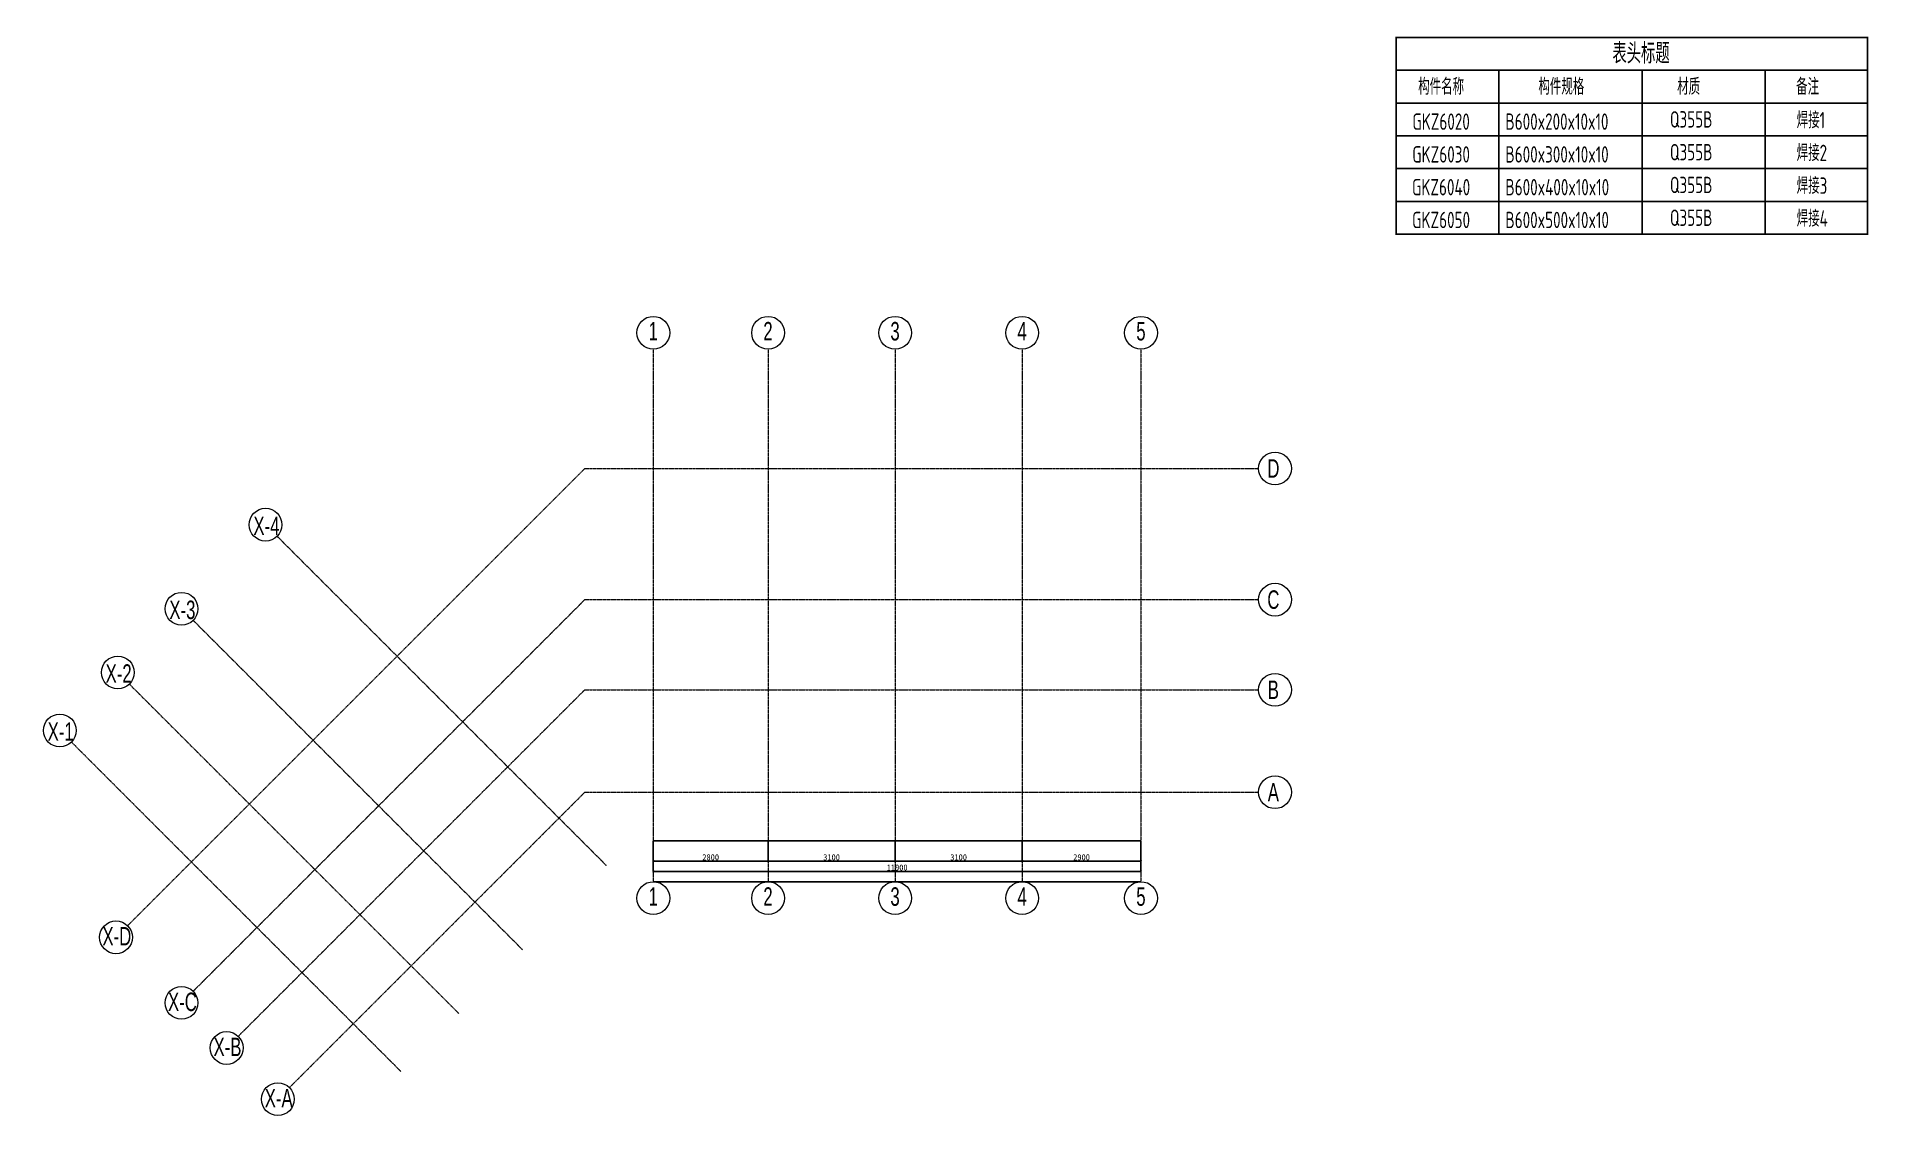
# Model space of a CAD drawing. Header units: millimetres. Extents: x -24338 to 20359, y -14166 to 12330.
import ezdxf
from ezdxf.enums import TextEntityAlignment as Align

# ---------------------------------------------------------------- set-up
doc = ezdxf.new("R2010")
doc.units = ezdxf.units.MM
doc.linetypes.add('轴网线', pattern=[22.24, 12.7, -3.18, 3.18, -3.18])
doc.layers.add('S-GRID', color=1, linetype='Continuous', lineweight=9)
doc.layers.add('S-GRID-IDEN', color=1, linetype='Continuous', lineweight=9)
doc.layers.add('S-标注-文字(主)', color=7, linetype='Continuous')
doc.layers.add('S-标注-线(辅助)', color=3, linetype='Continuous')
doc.styles.add('LZ-注释', font='tssdeng.shx', dxfattribs={"width": 0.7, "bigfont": 'hztxt.shx'})
doc.styles.add('Microsoft Sans Serif', font='micross.ttf', dxfattribs={"width": 0.65, "height": 450})
doc.dimstyles.new('ISO-25', dxfattribs={"dimtxt": 150, "dimasz": 50, "dimexe": 0.18, "dimexo": 0.0625, "dimgap": 20, "dimtad": 1, "dimtih": 1, "dimtoh": 1, "dimdec": 0, "dimzin": 0, "dimdsep": 46, "dimtxsty": 'Standard', "dimblk": 'ARCHTICK', "dimcen": 0.09, "dimadec": 0, "dimazin": 0, "dimtfac": 1, "dimtdec": 0, "dimtofl": 0, "dimtmove": 0, "dimatfit": 3, "dimfxl": 1, "dimtolj": 1, "dimtzin": 0, "dimarcsym": 0})

# ---------------------------------------------------------------- blocks, each defined once
blk = doc.blocks.new('轴网 - 宽度系数 0_65-84824-标高 1')
at = {"layer": 'S-GRID-IDEN'}
blk.add_circle((0, 0), 4, dxfattribs=at)
blk = doc.blocks.new('_ArchTick')
at = {"color": 0, "linetype": 'ByBlock', "const_width": 0.15}
blk.add_lwpolyline([(-0.5, -0.5), (0.5, 0.5)], dxfattribs=at)
blk = doc.blocks.new('*D4')
at = {"color": 0, "lineweight": -2, "transparency": 16777216}
for p, q in [((-9290, -7292), (-9290, -7793)), ((-6490, -7292), (-6490, -7793)), ((-9290, -7792), (-6490, -7792))]:
    blk.add_line(p, q, dxfattribs=at)
at = {"layer": 'Defpoints', "color": 0, "transparency": 16777216}
for p in [(-9290, -7292), (-6490, -7292), (-6490, -7792)]:
    blk.add_point(p, dxfattribs=at)
at = {"color": 0, "lineweight": -2, "transparency": 16777216, "xscale": 50, "yscale": 50, "zscale": 50, "rotation": 180}
blk.add_blockref('_ArchTick', (-9290, -7792), dxfattribs=at)
at = {"color": 0, "lineweight": -2, "transparency": 16777216, "xscale": 50, "yscale": 50, "zscale": 50}
blk.add_blockref('_ArchTick', (-6490, -7792), dxfattribs=at)
at = {"color": 0, "transparency": 16777216, "insert": (-7890, -7697), "char_height": 150, "attachment_point": 5}
blk.add_mtext('\\A1;2800', dxfattribs=at)
blk = doc.blocks.new('*D6')
at = {"color": 0, "lineweight": -2, "transparency": 16777216}
for p, q in [((-6490, -7292), (-6490, -7793)), ((-3390, -7292), (-3390, -7793)), ((-6490, -7793), (-3390, -7793))]:
    blk.add_line(p, q, dxfattribs=at)
at = {"layer": 'Defpoints', "color": 0, "transparency": 16777216}
for p in [(-6490, -7292), (-3390, -7292), (-3390, -7793)]:
    blk.add_point(p, dxfattribs=at)
at = {"color": 0, "lineweight": -2, "transparency": 16777216, "xscale": 50, "yscale": 50, "zscale": 50, "rotation": 180}
blk.add_blockref('_ArchTick', (-6490, -7793), dxfattribs=at)
at = {"color": 0, "lineweight": -2, "transparency": 16777216, "xscale": 50, "yscale": 50, "zscale": 50}
blk.add_blockref('_ArchTick', (-3390, -7793), dxfattribs=at)
at = {"color": 0, "transparency": 16777216, "insert": (-4940, -7698), "char_height": 150, "attachment_point": 5}
blk.add_mtext('\\A1;3100', dxfattribs=at)
blk = doc.blocks.new('*D7')
at = {"color": 0, "lineweight": -2, "transparency": 16777216}
for p, q in [((-3390, -7292), (-3390, -7793)), ((-290, -7292), (-290, -7793)), ((-3390, -7793), (-290, -7793))]:
    blk.add_line(p, q, dxfattribs=at)
at = {"layer": 'Defpoints', "color": 0, "transparency": 16777216}
for p in [(-3390, -7292), (-290, -7292), (-290, -7793)]:
    blk.add_point(p, dxfattribs=at)
at = {"color": 0, "lineweight": -2, "transparency": 16777216, "xscale": 50, "yscale": 50, "zscale": 50, "rotation": 180}
blk.add_blockref('_ArchTick', (-3390, -7793), dxfattribs=at)
at = {"color": 0, "lineweight": -2, "transparency": 16777216, "xscale": 50, "yscale": 50, "zscale": 50}
blk.add_blockref('_ArchTick', (-290, -7793), dxfattribs=at)
at = {"color": 0, "transparency": 16777216, "insert": (-1840, -7698), "char_height": 150, "attachment_point": 5}
blk.add_mtext('\\A1;3100', dxfattribs=at)
blk = doc.blocks.new('*D8')
at = {"color": 0, "lineweight": -2, "transparency": 16777216}
for p, q in [((-290, -7292), (-290, -7793)), ((2610, -7292), (2610, -7793)), ((-290, -7792), (2610, -7792))]:
    blk.add_line(p, q, dxfattribs=at)
at = {"layer": 'Defpoints', "color": 0, "transparency": 16777216}
for p in [(-290, -7292), (2610, -7292), (2610, -7792)]:
    blk.add_point(p, dxfattribs=at)
at = {"color": 0, "lineweight": -2, "transparency": 16777216, "xscale": 50, "yscale": 50, "zscale": 50, "rotation": 180}
blk.add_blockref('_ArchTick', (-290, -7792), dxfattribs=at)
at = {"color": 0, "lineweight": -2, "transparency": 16777216, "xscale": 50, "yscale": 50, "zscale": 50}
blk.add_blockref('_ArchTick', (2610, -7792), dxfattribs=at)
at = {"color": 0, "transparency": 16777216, "insert": (1160, -7697), "char_height": 150, "attachment_point": 5}
blk.add_mtext('\\A1;2900', dxfattribs=at)
blk = doc.blocks.new('*D9')
at = {"color": 0, "lineweight": -2, "transparency": 16777216}
for p, q in [((-9290, -7292), (-9290, -8043)), ((2610, -7292), (2610, -8043)), ((-9290, -8042), (2610, -8042))]:
    blk.add_line(p, q, dxfattribs=at)
at = {"layer": 'Defpoints', "color": 0, "transparency": 16777216}
for p in [(-9290, -7292), (2610, -7292), (2610, -8042)]:
    blk.add_point(p, dxfattribs=at)
at = {"color": 0, "lineweight": -2, "transparency": 16777216, "xscale": 50, "yscale": 50, "zscale": 50, "rotation": 180}
blk.add_blockref('_ArchTick', (-9290, -8042), dxfattribs=at)
at = {"color": 0, "lineweight": -2, "transparency": 16777216, "xscale": 50, "yscale": 50, "zscale": 50}
blk.add_blockref('_ArchTick', (2610, -8042), dxfattribs=at)
at = {"color": 0, "transparency": 16777216, "insert": (-3340, -7947), "char_height": 150, "attachment_point": 5}
blk.add_mtext('\\A1;11900', dxfattribs=at)

msp = doc.modelspace()

# ---------------------------------------------------------------- linework, layer by layer
for p, q in [((-9290, -7292.3), (2610, -7292.3)), ((-9290, -7792.3), (2610, -7792.3)), ((-9290, -8042.3), (2610, -8042.3)), ((-9290, -8292.3), (2610, -8292.3))]:
    msp.add_line(p, q)
at = {"layer": 'S-GRID', "linetype": '轴网线'}
for p, q in [((-9290, 4704), (-9290, -8292.3)), ((-6490, 4704), (-6490, -8292.3)), ((-3390, 4704), (-3390, -8292.3)), ((-290, 4704), (-290, -8292.3)), ((2610, 4704), (2610, -8292.3)), ((-10961.5, 1790.8), (-22119.3, -9367)), ((-10961.5, 1790.8), (5480.1, 1790.8)), ((-10430.7, -7901.9), (-18469.1, 136.5)), ((-10961.5, -1409.2), (-20519.3, -10967)), ((-10961.5, -1409.2), (5480.1, -1409.2)), ((-12481.3, -9952.5), (-20519.7, -1914.2)), ((-14036.9, -11508.2), (-22075.3, -3469.8)), ((-10961.5, -3609.2), (-19419.3, -12067)), ((-10961.5, -3609.2), (5480.1, -3609.2)), ((-15451.1, -12922.4), (-23489.5, -4884)), ((-10961.5, -6109.2), (-18169.3, -13317)), ((-10961.5, -6109.2), (5480.1, -6109.2))]:
    msp.add_line(p, q, dxfattribs=at)
at = {"layer": 'S-标注-线(辅助)'}
for p, q in [((8839, 11510.4), (20339, 11510.4)), ((11339, 11510.4), (11339, 7510.4)), ((14839, 11510.4), (14839, 7510.4)), ((17839, 11510.4), (17839, 7510.4)), ((8839, 10710.4), (20339, 10710.4)), ((8839, 9910.4), (20339, 9910.4)), ((8839, 9110.4), (20339, 9110.4)), ((8839, 8310.4), (20339, 8310.4)), ((8839, 7510.4), (20339, 7510.4))]:
    msp.add_line(p, q, dxfattribs=at)
at = {"layer": 'S-标注-线(辅助)', "const_width": 40}
msp.add_lwpolyline([(20339, 7510.4), (20339, 12310.4), (8839, 12310.4), (8839, 7510.4)], close=True, dxfattribs=at)

# ---------------------------------------------------------------- block references
at = {"layer": 'S-GRID-IDEN'}
for p, xscale, yscale, zscale, rotation in [((-9290, 5104), 99.99999999999993, 99.99999999999993, 99.99999999999993, 180), ((-6490, 5104), 99.99999999999993, 99.99999999999993, 99.99999999999993, 180), ((-3390, 5104), 99.99999999999993, 99.99999999999993, 99.99999999999993, 180), ((-290, 5104), 99.99999999999993, 99.99999999999993, 99.99999999999993, 180), ((2610, 5104), 99.99999999999993, 99.99999999999993, 99.99999999999993, 180), ((5880.1, 1790.8), 99.99999999999993, 99.99999999999993, 99.99999999999993, 269.9999999999994), ((-18751.9, 419.3), 99.99999999999993, 99.99999999999993, 99.99999999999993, 44.99999999999986), ((-20802.5, -1631.3), 99.99999999999993, 99.99999999999993, 99.99999999999993, 44.99999999999986), ((5880.1, -1409.2), 99.99999999999993, 99.99999999999993, 99.99999999999993, 269.9999999999994), ((-22358.2, -3186.9), 99.99999999999993, 99.99999999999993, 99.99999999999993, 44.99999999999986), ((5880.1, -3609.2), 99.99999999999993, 99.99999999999993, 99.99999999999993, 269.9999999999994), ((-23772.4, -4601.2), 99.99999999999993, 99.99999999999993, 99.99999999999993, 44.99999999999986), ((5880.1, -6109.2), 99.99999999999993, 99.99999999999993, 99.99999999999993, 269.9999999999994), ((-9290, -8692.3), 99.99999999999993, 99.99999999999993, 99.99999999999993, 180), ((-6490, -8692.3), 99.99999999999993, 99.99999999999993, 99.99999999999993, 180), ((-3390, -8692.3), 99.99999999999993, 99.99999999999993, 99.99999999999993, 180), ((-290, -8692.3), 99.99999999999993, 99.99999999999993, 99.99999999999993, 180), ((2610, -8692.3), 99.99999999999993, 99.99999999999993, 99.99999999999993, 180), ((-22402.1, -9649.9), 99.99999999999994, 99.99999999999994, 99.99999999999994, 134.9999999999999), ((-20802.1, -11249.9), 99.99999999999994, 99.99999999999994, 99.99999999999994, 134.9999999999999), ((-19702.1, -12349.9), 99.99999999999994, 99.99999999999994, 99.99999999999994, 134.9999999999999), ((-18452.1, -13599.9), 99.99999999999994, 99.99999999999994, 99.99999999999994, 134.9999999999999)]:
    msp.add_blockref('轴网 - 宽度系数 0_65-84824-标高 1', p, dxfattribs=dict(at, xscale=xscale, yscale=yscale, zscale=zscale, rotation=rotation))

# ---------------------------------------------------------------- texts
at = {"layer": 'S-GRID-IDEN', "char_height": 450, "attachment_point": 1, "style": 'Microsoft Sans Serif'}
for s, insert, width in [('\\fMicrosoft Sans Serif|b0|i0|c134|p34|;\\W.65;1', (-9405.3, 5366.3), 276.181), ('\\fMicrosoft Sans Serif|b0|i0|c134|p34|;\\W.65;2', (-6605.3, 5366.3), 276.181), ('\\fMicrosoft Sans Serif|b0|i0|c134|p34|;\\W.65;3', (-3505.3, 5366.3), 276.181), ('\\fMicrosoft Sans Serif|b0|i0|c134|p34|;\\W.65;4', (-405.3, 5366.3), 276.181), ('\\fMicrosoft Sans Serif|b0|i0|c134|p34|;\\W.65;5', (2494.7, 5366.3), 276.181), ('\\fMicrosoft Sans Serif|b0|i0|c134|p34|;\\W.65;D', (5692.8, 2016.9), 359.557), ('X-4', (-19048.7, 618.2), 776.434), ('\\fMicrosoft Sans Serif|b0|i0|c134|p34|;\\W.65;C', (5692.8, -1183.1), 359.557), ('X-3', (-21099.4, -1432.4), 776.434), ('X-2', (-22655, -2988.1), 776.434), ('\\fMicrosoft Sans Serif|b0|i0|c134|p34|;\\W.65;B', (5703.5, -3383.1), 333.502), ('X-1', (-24069.2, -4402.3), 776.434), ('\\fMicrosoft Sans Serif|b0|i0|c134|p34|;\\W.65;A', (5703.5, -5883.1), 333.502), ('\\fMicrosoft Sans Serif|b0|i0|c134|p34|;\\W.65;1', (-9405.3, -8430.1), 276.181), ('\\fMicrosoft Sans Serif|b0|i0|c134|p34|;\\W.65;2', (-6605.3, -8430.1), 276.181), ('\\fMicrosoft Sans Serif|b0|i0|c134|p34|;\\W.65;3', (-3505.3, -8430.1), 276.181), ('\\fMicrosoft Sans Serif|b0|i0|c134|p34|;\\W.65;4', (-405.3, -8430.1), 276.181), ('\\fMicrosoft Sans Serif|b0|i0|c134|p34|;\\W.65;5', (2494.7, -8430.1), 276.181), ('X-D', (-22732.4, -9398.9), 859.81), ('X-C', (-21132.4, -10998.9), 859.81), ('X-B', (-20021.7, -12098.9), 833.755), ('X-A', (-18771.7, -13348.9), 833.755)]:
    msp.add_mtext(s, dxfattribs=dict(at, insert=insert, width=width))
at = {"layer": 'S-标注-文字(主)', "style": 'LZ-注释', "width": 0.7}
for s, height, p in [('表头标题', 500, (14111.4, 11923.3)), ('构件规格', 400, (12307.3, 11110.4)), ('材质', 400, (15693.8, 11110.4)), ('备注', 400, (18596.2, 11110.4)), ('B600x200x10x10', 400, (11502.7, 10256.5)), ('Q355B', 400, (15517, 10310.4)), ('焊接1', 400, (18609, 10293.5)), ('B600x300x10x10', 400, (11502.7, 9456.5)), ('Q355B', 400, (15517, 9510.4)), ('焊接2', 400, (18609, 9493.5)), ('B600x400x10x10', 400, (11502.7, 8656.5)), ('Q355B', 400, (15517, 8710.4)), ('焊接3', 400, (18609, 8693.5)), ('B600x500x10x10', 400, (11502.7, 7856.5)), ('Q355B', 400, (15517, 7910.4)), ('焊接4', 400, (18609, 7893.5))]:
    msp.add_text(s, height=height, dxfattribs=at).set_placement(p, align=Align.MIDDLE_LEFT)
for s, p in [('构件名称', (9933.6, 11110.4)), ('GKZ6020', (9933.6, 10256.5)), ('GKZ6030', (9933.6, 9456.5)), ('GKZ6040', (9933.6, 8656.5)), ('GKZ6050', (9933.6, 7856.5))]:
    msp.add_text(s, height=400, dxfattribs=at).set_placement(p, align=Align.MIDDLE_CENTER)

# ---------------------------------------------------------------- dimensions: what is measured, and where the dimension line sits
for p1, p2, distance, picture, middle in [((-9290, -7292.3), (-6490, -7292.3), -500, '*D4', (-7890, -7697.3)), ((-9290, -7292.3), (2610, -7292.3), -750, '*D9', (-3340, -7947.3)), ((-3390, -7292.3), (-290, -7292.3), -500.4, '*D7', (-1840, -7697.7)), ((-290, -7292.3), (2610, -7292.3), -500, '*D8', (1160, -7697.3))]:
    dim = msp.add_aligned_dim(p1=p1, p2=p2, distance=distance, dimstyle='ISO-25')
    dim.commit()
    dim.dimension.update_dxf_attribs({"geometry": picture, "text_midpoint": middle})
dim = msp.add_linear_dim(base=(-3390, -7792.5), p1=(-6490, -7292.3), p2=(-3390, -7292.3), dimstyle='ISO-25')
dim.commit()
dim.dimension.update_dxf_attribs({"geometry": '*D6', "text_midpoint": (-4940, -7697.5)})

doc.saveas('drawing.dxf')
